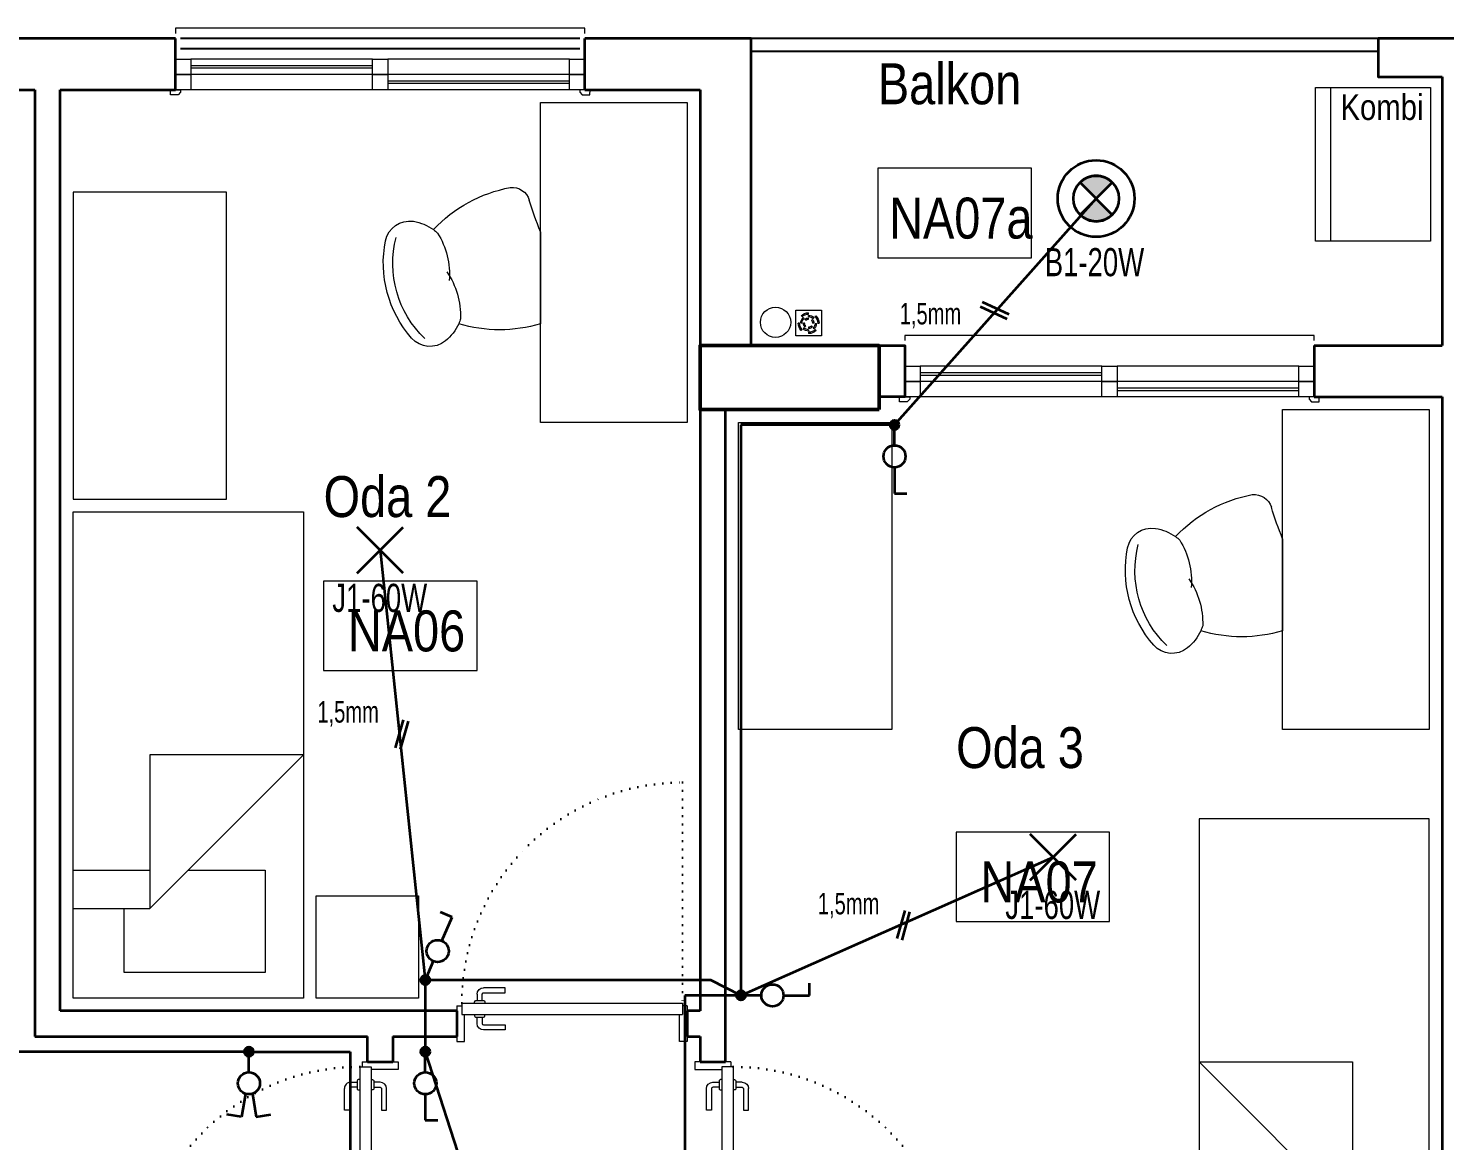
# Model space of a CAD drawing. Header units: millimetres. Extents: x 1852829 to 1882754, y -270850 to -231658.
# Drawn here: x 1861600 to 1862154, y -247252 to -246817 of the extents above; entities that cross this region are included whole.
import ezdxf
from ezdxf.enums import TextEntityAlignment as Align

# ---------------------------------------------------------------- set-up
doc = ezdxf.new("R2010")
doc.units = ezdxf.units.MM
for name, pattern in [('CONTINOUS', [0]), ('CONTINU', [0]), ('DASHED', [0.75, 0.5, -0.25]), ('izdüşüm arka', [3.174999999999999, 0, -3.174999999999999])]:
    doc.linetypes.add(name, pattern=pattern)
for name, color, linetype, lineweight in [('a_ba', 6, 'Continuous', 50), ('a_doğrama', 251, 'Continuous', 20), ('a_duvar', 251, 'Continuous', 35), ('a_görünüş', 32, 'Continuous', 25), ('a_görünüş_ince', 8, 'Continuous', 20), ('a_izdüşüm_arka', 251, 'izdüşüm arka', 30), ('a_not_mahal', 253, 'Continuous', 5), ('a_tefriş', 8, 'Continuous', 20), ('Aydınlatma', 4, 'CONTINOUS', 35), ('m_yib', 65, 'Continuous', 20), ('Priz', 6, 'CONTINOUS', 40), ('Topraklama', 3, 'DASHED', 40)]:
    doc.layers.add(name, color=color, linetype=linetype, lineweight=lineweight)
doc.styles.add('Grupcad', font='arial.ttf', dxfattribs={"width": 0.7})
doc.styles.add('OL', font='tsimplex.shx', dxfattribs={"width": 0.8, "height": 12})
doc.styles.get("Standard").update_dxf_attribs({"font": 'ARIALN.TTF'})

# ---------------------------------------------------------------- blocks, each defined once
blk = doc.blocks.new('K2')
at = {"layer": 'a_doğrama', "color": 251, "linetype": 'Continuous'}
for p, q in [((-12.00000000162981, 90), (-12.00000000162981, 88.09999999962747)), ((-12.00000000162981, 90), (-10.00000000186265, 90)), ((-13.00000000162981, 88.09999999962747), (-13.00000000186265, 1.900000000372529)), ((-13.00000000162981, 88.09999999962747), (-8.500000001862645, 88.09999999962747)), ((-8.500000001862645, 88.09999999962747), (-8.500000001862645, 1.900000000372529)), ((-13.00000000186265, 1.900000000372529), (-8.500000001862645, 1.900000000372529)), ((-12.00000000186265, 0), (-12.00000000186265, 1.900000000372529)), ((-12.00000000186265, 0), (-10.00000000186265, 0))]:
    blk.add_line(p, q, dxfattribs=at)
for points in [[(-1.629814505577087e-09, 90.00000000005821), (1.999999998137355, 90), (1.999999998137355, 87), (-8.500000001862645, 87)], [(0, 0), (2, 0), (2, 3), (-8.500000001862645, 3)]]:
    blk.add_lwpolyline(points, dxfattribs=at)
at = {"layer": 'a_doğrama', "color": 251}
for points in [[(-13.00000000162981, 83.09999999962747), (-13.50000000186265, 83.09999999962747, 0.4142135623730951), (-14.00000000186265, 82.59999999962747), (-14.00000000186265, 79.59999999962747, 0.414213562373095), (-13.50000000162981, 79.09999999968568), (-13.00000000162981, 79.09999999962747)], [(-8.500000001629815, 83.09999999962747), (-8.000000001629815, 83.09999999962747, -0.4142135623730951), (-7.500000001862645, 82.59999999962747), (-7.500000001862645, 79.59999999962747, -0.414213562373095), (-8.000000001629815, 79.09999999962747), (-8.500000001629815, 79.09999999962747)], [(-14.00000000162981, 80.09999999962747), (-16.50000000162981, 80.09999999962747, 0.414213562373095), (-17.00000000162981, 79.59999999962747), (-17.00000000186265, 71.09999999962747), (-19.00000000186265, 71.09999999962747), (-19.00000000186265, 79.59999999962747)], [(-7.500000001862645, 80.09999999956926), (-5.000000001862645, 80.09999999962747, -0.414213562373095), (-4.500000001862645, 79.59999999962747), (-4.500000001862645, 71.09999999962747), (-2.500000001862645, 71.09999999962747), (-2.500000001629815, 79.59999999962747)]]:
    blk.add_lwpolyline(points, format="xyb", dxfattribs=at)
for points in [[(-16.50000000186265, 82.09999999962747), (-14.00000000162981, 82.09999999962747)], [(-5.000000001862645, 82.09999999962747), (-7.500000001862645, 82.09999999962747)]]:
    blk.add_lwpolyline(points, dxfattribs=at)
for centre, start, end in [((-16.50000000186265, 79.59999999962747), 90, 180), ((-5.000000001629815, 79.59999999962747), 0, 90)]:
    blk.add_arc(centre, 2.499999999999999, start, end, dxfattribs=at)
at = {"layer": 'a_izdüşüm_arka', "color": 251}
blk.add_lwpolyline([(-99.20006576180458, 1.900000000372529), (-13.00006576254964, 1.900000000372529)], dxfattribs=at)
blk.add_arc((-13.00006576254964, 1.900000000372529), 86.19999999925494, 89.99995624410063, 180, dxfattribs=at)
blk = doc.blocks.new('160p')
at = {"layer": 'a_doğrama', "color": 251}
for points in [[(-5.999925318639725, -6), (-5.999925318639725, 0), (-11.99992531863973, 0), (-11.99992531863973, -6)], [(7.46813602745533e-05, -6), (7.46813602745533e-05, 0), (-5.999925318639725, 0), (-5.999925318639725, -6)], [(-5.999925318639725, -83), (-5.999925318639725, -77), (-11.99992531863973, -77), (-11.99992531863973, -83)], [(7.46813602745533e-05, -83), (7.46813602745533e-05, -77), (-5.999925318639725, -77), (-5.999925318639725, -83)], [(-5.999925318639725, -160), (-5.999925318639725, -154), (-11.99992531863973, -154), (-11.99992531863973, -160)], [(7.46813602745533e-05, -160), (7.46813602745533e-05, -154), (-5.999925318639725, -154), (-5.999925318639725, -160)]]:
    blk.add_lwpolyline(points, close=True, dxfattribs=at)
for points in [[(2.000037341145799, -1.000074680894613), (2.00014936318621, 1.999925318174064), (0.0001493635354563594, 1.999999999068677), (0, -1.999999998137355), (1.000000001280569, -2.000037338584661), (2.000037341145799, -1.000074680894613)], [(-9.499925318639725, -6), (-9.499925318639725, -77)], [(-8.499925318639725, -6), (-8.499925318639725, -77)], [(-3.499925318639725, -83), (-3.499925318639725, -154)], [(-2.499925318639725, -83), (-2.499925318639725, -154)], [(2.000037341145799, -158.9999253191054), (2.00014936318621, -161.9999253181741), (0.0001493635354563594, -161.9999999990687), (0, -158.0000000018626), (1.000000001280569, -157.9999626614153), (2.000037341145799, -158.9999253191054)]]:
    blk.add_lwpolyline(points, dxfattribs=at)
at = {"layer": 'a_görünüş_ince', "color": 251}
for points in [[(-21.99992531829048, -160), (-23.99992531829048, -160), (-23.99992531805765, 0), (-21.99992531805765, 0)], [(-11.99992531863973, -77), (-11.99992531863973, -6)], [(-5.999925318639725, -77), (-5.999925318639725, -6)], [(-5.999925318639725, -77), (-5.999925318639725, -6)], [(7.46813602745533e-05, -77), (7.46813602745533e-05, -6)], [(-11.99992531863973, -154), (-11.99992531863973, -83)], [(-5.999925318639725, -154), (-5.999925318639725, -83)], [(-5.999925318639725, -154), (-5.999925318639725, -83)], [(7.46813602745533e-05, -154), (7.46813602745533e-05, -83)]]:
    blk.add_lwpolyline(points, dxfattribs=at)
blk = doc.blocks.new('tefriş_yatak tek')
at = {"layer": 'a_tefriş'}
for points in [[(0, -0.4500000000007276), (-1.899999999994179, -0.4499999999825377), (-1.899999999994179, 0.4500000000152795), (7.276000000000001e-12, 0.4499999999970897)], [(-1.899999999994179, -0.4999999999818101), (-1.5, -0.4999999999818101), (-1.5, -0.8999999999832652), (-1.899999999994179, -0.8999999999832652)]]:
    blk.add_lwpolyline(points, close=True, dxfattribs=at)
for points in [[(-1.549999999995634, 0.4500000000080036), (-1.549999999995634, 0.1500000000087311), (-0.9499999999970896, -0.4499999999934517), (-0.9499999999970896, 0.1500000000087311), (-1.549999999995634, 0.1500000000087311)], [(-1.399999999994179, 0.4500000000080036), (-1.399999999994179, 0.1500000000087311)], [(-1.399999999994179, 7.276000000000001e-12), (-1.399999999994179, -0.2999999999919964), (-1.799999999995634, -0.2999999999847205), (-1.799999999995634, 0.2500000000181899), (-1.549999999995634, 0.250000000007276)]]:
    blk.add_lwpolyline(points, dxfattribs=at)
blk = doc.blocks.new('tefriş_sandalye')
at = {"layer": 'a_tefriş'}
blk.add_line((0, -17.97193204984069), (0, 17.97193204984069), dxfattribs=at)
at = {"layer": 'a_tefriş', "extrusion": (0, 0, -1)}
for centre, major_axis, ratio, start_param, end_param in [((43.18287486303598, 17.30047719366848), (6.760212006542563, 6.760212006542566), 0.9999999999999275, 4.815914114188857, 6.347040341211097), ((48.74146834015846, 10.45292807649821), (12.99667295679291, -12.99667295679291), 0.9999999999988621, 2.778399601265729, 3.245117787393993), ((17.00272081233561, -5.732868962921202), (31.41721406745103, -31.41721406745102), 0.9999999999999692, -1.506941292763139, -0.5874538096300875), ((16.00839138403535, -34.32217725366354), (38.67132311283241, 38.67132311283241), 0.9999999999999551, 5.200723096198017, 5.794059864019835), ((48.74146834015846, 10.45292807649821), (12.99667295678365, -12.99667295678364), 0.99999999999815, 2.6645371924789, 2.77839960126549), ((48.74146834015846, 10.45292807649821), (12.99667295678365, -12.99667295678364), 0.99999999999815, 2.6645371924789, 2.77839960126549), ((62.07704428676516, 15.11196062900126), (21.8230740851798, -21.8230740851798), 0.999999999999872, 1.757106745828231, 2.385974519517692), ((62.07704428676516, 15.11196062900126), (21.8230740851798, -21.8230740851798), 0.999999999999872, 1.757106745828231, 2.385974519517692), ((51.19207237288356, -12.59025484323501), (6.760212006539503, -6.760212006539497), 0.9999999999997768, -0.5874538096303814, 0.9436724173930268), ((-153.9916390515864, -79.71366215869784), (117.3146754132853, -117.3146754132853), 0.9999999999995368, -1.166716425964234, -1.087708352891789), ((1.846952122636139, 18.52903357986361), (38.67132311283346, -38.67132311283346), 0.9999999999998272, -0.0344733324385442, 0.6019458158985436), ((52.58218097593635, -3.880806615576148), (12.99667295684863, -12.99667295684863), 0.999999999997, 1.410390603520463, 1.524253012306495), ((52.58218097593635, -3.880806615576148), (12.99667295684863, -12.99667295684863), 0.999999999997, 1.410390603520463, 1.524253012306495), ((52.58218097593635, -3.880806615576148), (12.99667295680965, 12.99667295680965), 0.9999999999994532, 2.514468744187543, 2.981186930314801), ((11.13268793560564, -28.2164516877383), (4.992327757084597, -4.992327757084597), 0.9999999999999302, 0.6873686376137833, 2.053884300698129)]:
    blk.add_ellipse(centre, major_axis=major_axis, ratio=ratio, start_param=start_param, end_param=end_param, dxfattribs=at)
at = {"layer": 'a_tefriş', "extrusion": (0, 0, -0.9999999999999998)}
for centre, major_axis, ratio, start_param, end_param in [((16.91667054221034, -5.533280727453529), (28.83951581086084, 28.83951581086084), 0.9999999999999994, 6.265559887738812, 7.321948975697567), ((16.91667054221034, -5.533280727453529), (28.83951581086084, 28.83951581086084), 0.9999999999999994, 6.265559887738812, 7.321948975697567), ((66.46064479555935, -1.247859190218149), (21.82307408517871, -21.82307408517871), 0.9999999999999848, 1.802815685268583, 2.431683458958088), ((66.46064479555935, -1.247859190218149), (21.82307408517871, -21.82307408517871), 0.9999999999999848, 1.802815685268583, 2.431683458958088)]:
    blk.add_ellipse(centre, major_axis=major_axis, ratio=ratio, start_param=start_param, end_param=end_param, dxfattribs=at)
blk = doc.blocks.new('tefriş_süzgeç')
at = {"layer": 'a_tefriş'}
for p, q in [((4.999999999767168, 0), (-4.999999999767168, 0)), ((-4.999999999767168, 0), (-5.00000000023283, -9.999999999068676)), ((4.999999999767168, -9.999999999068676), (4.999999999767168, 0)), ((-3.624374986393377, -5.061997667886316), (-4.124374985927715, -5.061997668817638)), ((-2.624374985927715, -5.061997667886316), (-3.124374985927715, -5.061997667886316)), ((-2.549553412196473, -2.511978339935012), (-2.898696066995398, -2.154068565527268)), ((-1.960721618304887, -3.338196313462503), (-2.30986427217249, -2.980286539986083)), ((-1.624374985927715, -5.061997667886316), (-2.124374985927715, -5.061997667886316)), ((-1.152982795378193, -3.943617439828813), (-1.502125448780134, -3.585707665421068)), ((-0.157720073460041, -2.526679446673369), (-0.157720073460041, -2.026679447604692)), ((-0.0619976662273985, -1.499620349357428), (-0.0619976662273985, -0.999620350288751)), ((-0.0619976681191474, -2.99962035100907), (-0.0619976685848087, -3.501690010540187)), ((1.042769928695634, -3.957230071537196), (1.396323318826034, -3.603676681406795)), ((1.500379648292437, -5.061997667886316), (2.000379649223759, -5.061997667886316)), ((1.749876709422096, -3.250123291276395), (2.103430098621174, -2.896569899283349)), ((2.456983491079881, -2.543016509152948), (2.810536880744621, -2.189463119022548)), ((2.500379649223759, -5.061997667886316), (3.000379648758098, -5.061997667886316)), ((3.500379649689422, -5.061997667886316), (4.000379649689422, -5.061997666954994)), ((-5.00000000023283, -9.999999999068676), (4.999999999767168, -9.999999999068676)), ((-2.580978826852515, -7.580978826619684), (-2.934532216982915, -7.934532217681407)), ((-1.873872044263407, -6.873872044496237), (-2.227425434859469, -7.227425436489284)), ((-1.166765264002606, -6.166765264235437), (-1.52031865552999, -6.520318654365838)), ((-0.0619976681191474, -6.624374984763563), (-0.0619976676534861, -7.124374984763563)), ((-0.0619976676534861, -7.624374986626207), (-0.0619976681191474, -8.124374986626206)), ((-0.0619976685848087, -8.624374985694885), (-0.0619976681191474, -9.124374986626206)), ((1.056382559938356, -6.152982796542346), (1.4142923343461, -6.502125450409948)), ((1.772202108753845, -6.851268104277551), (2.130111884092912, -7.200410758145153)), ((2.488021658966317, -7.549553413875401), (2.8459314329084, -7.898696067743003))]:
    blk.add_line(p, q, dxfattribs=at)
for centre, radius, start, end in [((-0.0619976681191474, -5.061997667886316), 4.062377317597922, 134.2895954455946, 179.9999999466391), ((-0.0619976681191474, -5.061997667886316), 3.562377317597923, 134.2895954455946, 179.9999999466391), ((-0.0619976681191474, -5.061997667886316), 3.062377317597923, 179.9999999466391, 225.0000000094237), ((-0.0619976681191474, -5.061997667886316), 2.562377317597923, 179.9999999466391, 225.0000000094237), ((-0.3842644772885251, -4.420736038768153), 2.404751406819375, 84.59432072315609, 143.2015872092405), ((-0.0619976681191474, -5.061997667886316), 2.062377317597923, 134.2895954455946, 179.9999999466391), ((-0.1431039219996819, -4.967836399330735), 2.441200708543581, 90.34304790748254, 138.1212251299477), ((-0.0619976681191474, -5.061997667886316), 1.562377317597923, 134.2895954455946, 179.9999999466391), ((-0.0619976681191474, -5.061997667886316), 4.062377317597922, 45.00000000942374, 89.99999997331958), ((-0.0619976681191474, -5.061997667886316), 3.562377317597923, 45.00000000942374, 89.99999997331958), ((-0.0619976681191474, -5.061997667886316), 2.062377317597923, 45.00000000942374, 89.99999997331958), ((-0.0619976681191474, -5.061997667886316), 1.562377317597923, 45.00000000942374, 89.99999997331958), ((-0.0619976681191474, -5.061997667886316), 1.562377317597923, 314.2895954455946, 359.9999999466391), ((-0.0619976681191474, -5.061997667886316), 2.062377317597923, 314.2895954455946, 359.9999999466391), ((-0.0619976681191474, -5.061997667886316), 2.562377317597923, 359.9999999466391, 45.00000000942374), ((-0.0619976681191474, -5.061997667886316), 3.062377317597923, 359.9999999466391, 45.00000000942374), ((-0.0619976681191474, -5.061997667886316), 3.562377317597923, 314.2895954455946, 359.9999999466391), ((-0.0619976681191474, -5.061997667886316), 4.062377317597922, 314.2895954455946, 359.9999999466391), ((-0.0619976681191474, -5.061997667886316), 4.062377317597922, 225.0000000094237, 269.9999999733196), ((-0.0619976681191474, -5.061997667886316), 3.562377317597923, 225.0000000094237, 269.9999999733196), ((-0.0619976681191474, -5.061997667886316), 2.062377317597923, 225.0000000094237, 269.9999999733196), ((-0.0619976681191474, -5.061997667886316), 1.562377317597923, 225.0000000094237, 269.9999999733196), ((-0.0619976681191474, -5.061997667886316), 2.562377317597923, 269.9999999733196, 315.710404554327), ((-0.0619976681191474, -5.061997667886316), 3.062377317597923, 269.9999999733196, 315.710404554327)]:
    blk.add_arc(centre, radius, start, end, dxfattribs=at)
blk = doc.blocks.new('kombi')
at = {"layer": 'a_tefriş', "lineweight": 20}
for p, q in [((-4.751340766903013, 59.99999982936424), (40.24865918117575, 60.0021619629988)), ((-4.748457922134548, -1.013686414808035e-07), (-4.751340766903013, 59.99999982936424)), ((1.251542070880532, 0.0002881831023842096), (1.248659226112068, 60.00028811386437)), ((40.24865918117575, 60.0021619629988), (40.25154202594422, 0.002162032265914604)), ((69.24875934096053, 60.0019962839142), (69.24587649595924, 0.001996353181311861)), ((114.2487592888065, 59.99983415027964), (69.24875934096053, 60.0019962839142)), ((108.2458764510229, 0.0001225040468852967), (108.2487592957914, 60.00012243477977)), ((114.245876444038, -0.0001657804532442242), (114.2487592888065, 59.99983415027964)), ((40.25154202594422, 0.002162032265914604), (-4.748457922134548, -1.013686414808035e-07)), ((69.24587649595924, 0.001996353181311861), (114.245876444038, -0.0001657804532442242))]:
    blk.add_line(p, q, dxfattribs=at)
at = {"layer": 'a_not_mahal'}
for p in [(5.042008734541014, 47.32219275448006), (73.18532747216523, 47.32202707542456)]:
    blk.add_text('Kombi', height=10, dxfattribs=at).set_placement(p)
blk = doc.blocks.new('J1-20W')
at = {"layer": 'Aydınlatma', "color": 1, "linetype": 'CONTINU'}
for p, q in [((9, 9), (-9, -9)), ((-9, 9), (9, -9))]:
    blk.add_line(p, q, dxfattribs=at)
at = {"layer": 'Aydınlatma', "linetype": 'CONTINU', "style": 'Grupcad', "width": 0.7, "flags": 8}
blk.add_attdef('J1-20W', text='', height=11, dxfattribs=at).set_placement((0, 18.74764386721654), align=Align.MIDDLE_CENTER)
blk = doc.blocks.new('B1-20W')
at = {"layer": 'Aydınlatma', "linetype": 'CONTINU'}
h = blk.add_hatch(color=1, dxfattribs=at)
edge = h.paths.add_edge_path()
edge.add_arc((-1.164153218269348e-10, 1.891748979687691e-10), 8.90954544273853, 44.99999999941044, 135.0000000005896)
edge.add_line((-6.300000000046566, 6.299999999959255), (6.300000000046566, -6.30000000007567))
edge.add_arc((-1.164153218269348e-10, -1.891748979687691e-10), 8.90954544273853, 224.9999999994104, 315.0000000005896, ccw=False)
edge.add_line((-6.299999999930151, -6.299999999959255), (6.299999999930151, 6.299999999959255))
at = {"layer": 'Aydınlatma', "color": 1, "linetype": 'CONTINU'}
for p, q in [((-6.300000000046566, 6.299999999959255), (6.300000000046566, -6.30000000007567)), ((6.299999999930151, 6.299999999959255), (-6.299999999930151, -6.299999999959255))]:
    blk.add_line(p, q, dxfattribs=at)
at = {"layer": 'Aydınlatma', "color": 4, "linetype": 'CONTINU'}
blk.add_circle((-2.91038304567337e-11, -2.91038304567337e-11), 15, dxfattribs=at)
at = {"layer": 'Aydınlatma', "color": 1, "linetype": 'CONTINU'}
blk.add_circle((0, -2.91038304567337e-11), 8.909545442950497, dxfattribs=at)
for centre, start, end in [((-1.164153218269348e-10, 1.891748979687691e-10), 44.99999999928148, 135.0000000007185), ((-1.164153218269348e-10, -1.891748979687691e-10), 224.9999999992815, 315.0000000007185)]:
    blk.add_arc(centre, 8.90954544273853, start, end, dxfattribs=at)
at = {"layer": 'Aydınlatma', "linetype": 'CONTINU', "style": 'Grupcad', "width": 0.7, "flags": 8}
blk.add_attdef('B1-20W', text='', height=11, dxfattribs=at).set_placement((-2.91038304567337e-11, 24.9999999999709), align=Align.MIDDLE_CENTER)
blk = doc.blocks.new('KOMUTATOR ANAHTAR')
at = {"layer": 'Aydınlatma', "color": 6, "linetype": 'CONTINU'}
for p, q in [((-2.876584113124409, 17.46272058073373), (-8.55538248429366, 16.51159817440202)), ((-1.361482364300173, 8.416611178297899), (-2.876584113124409, 17.46272058073373)), ((1.361482364300173, 8.416611178297899), (2.876584113124409, 17.46272058073373)), ((2.876584113124409, 17.46272058073373), (8.55538248429366, 16.51159817440202))]:
    blk.add_line(p, q, dxfattribs=at)
blk.add_circle((0, 4.318423200005782), 4.318423200000162, dxfattribs=at)
blk = doc.blocks.new('NORMAL ANAHTAR')
at = {"layer": 'Aydınlatma', "color": 6, "linetype": 'CONTINU'}
for p, q in [((0, 18.75986064848257), (-4.863207719157799, 18.75986064848257)), ((0, 8.636846400011564), (0, 18.75986064848257))]:
    blk.add_line(p, q, dxfattribs=at)
blk.add_circle((0, 4.31842319999123), 4.318423200000162, dxfattribs=at)
blk = doc.blocks.new('BUAT (Enerji)')
at = {"layer": 'Priz', "linetype": 'CONTINU'}
h = blk.add_hatch(color=256, dxfattribs=at)
edge = h.paths.add_edge_path()
edge.add_arc((0, 0), 1.75, 0, 360)
blk.add_circle((0, 0), 1.75, dxfattribs=at)

msp = doc.modelspace()

# ---------------------------------------------------------------- linework, layer by layer
at = {"layer": 'a_ba', "color": 253}
msp.add_lwpolyline([(1861932.710156701, -246966.2790660127), (1861932.710156701, -246941.2790660127), (1861862.710156701, -246941.2790660127), (1861862.710156701, -246966.2790660127)], close=True, dxfattribs=at)
at = {"layer": 'a_duvar'}
for p, q in [((1861657.710156701, -246821.279066012), (1861452.710154484, -246821.279066012)), ((1861882.710156701, -246821.2790660121), (1861817.710156701, -246821.2790660121)), ((1861882.710156701, -246941.279066012), (1861882.710156701, -246821.2790660121)), ((1862197.710156701, -246821.279066012), (1862127.710156701, -246821.279066012)), ((1862152.710156701, -246836.279066012), (1862152.710156701, -246941.2790660121)), ((1861452.710154484, -246841.279066012), (1861602.7101567, -246841.279066012)), ((1861602.7101567, -246841.279066012), (1861602.710156701, -247211.2790660121)), ((1861612.710156701, -247201.2790660121), (1861612.710156701, -246841.279066012)), ((1861612.710156701, -246841.279066012), (1861657.710156701, -246841.279066012)), ((1861817.710156701, -246841.279066012), (1861862.710156701, -246841.279066012)), ((1861862.710156701, -246841.279066012), (1861862.7101567, -247201.2790660121)), ((1861882.710156701, -246941.2790660121), (1861932.710156701, -246941.2790660121)), ((1862102.710156701, -246941.2790660121), (1862152.710156701, -246941.2790660121)), ((1862102.710156701, -246961.2790660121), (1862152.710156701, -246961.2790660121)), ((1862152.710156701, -246961.279066012), (1862152.710156701, -247321.279066012)), ((1861872.710156701, -247221.2789270207), (1861872.710156701, -246966.2790660127)), ((1861767.710156692, -247201.2790660121), (1861612.710156701, -247201.2790660121)), ((1861862.710156701, -247201.2790660121), (1861857.710156701, -247201.2790660121)), ((1861602.710156701, -247211.2790660121), (1861732.710156701, -247211.2790660121)), ((1861732.710156701, -247221.2789270208), (1861732.710156701, -247211.2790660121)), ((1861742.710156701, -247211.2790660121), (1861742.710156701, -247221.2789270208)), ((1861742.710156701, -247211.2790660121), (1861767.710156692, -247211.2790660121)), ((1861857.710156701, -247211.2790660121), (1861862.710156701, -247211.2790660121)), ((1861862.710156701, -247211.2790660121), (1861862.710156701, -247221.2790660034))]:
    msp.add_line(p, q, dxfattribs=at)
for points in [[(1861657.710156701, -246841.279066012), (1861657.710156701, -246821.279066012)], [(1861817.710156701, -246841.279066012), (1861817.710156701, -246821.2790660121)], [(1862127.710156701, -246821.279066012), (1862127.710156701, -246836.279066012), (1862152.710156701, -246836.279066012)], [(1861932.710156701, -246941.2790660121), (1861942.710156701, -246941.2790660121), (1861942.710156701, -246961.2790660121), (1861932.710156701, -246961.2790660121)], [(1862102.710156701, -246941.2790660121), (1862102.710156701, -246961.2790660121)], [(1861767.710156692, -247201.2790660121), (1861767.710156692, -247211.2790660121)], [(1861857.710156701, -247201.2790660121), (1861857.710156701, -247211.2790660121)], [(1861732.7101567, -247221.2789270208), (1861742.7101567, -247221.2789270208)], [(1861862.708905858, -247221.2790660208), (1861872.708905858, -247221.2789270381)]]:
    msp.add_lwpolyline(points, dxfattribs=at)
at = {"layer": 'a_görünüş', "color": 251}
for points in [[(1861815.7101567, -246821.2790659256), (1861659.716330698, -246821.2790723545)], [(1862127.710156701, -246821.279066012), (1861882.710156701, -246821.279066012)], [(1861815.7101567, -246825.2790659267), (1861659.716330698, -246825.2790724369)], [(1862127.710156701, -246826.279066012), (1861882.710156701, -246826.279066012)]]:
    msp.add_lwpolyline(points, dxfattribs=at)
at = {"layer": 'a_not_mahal'}
for points in [[(1861992.210713638, -246871.9619642204), (1861932.210713638, -246871.9619642204), (1861932.210713638, -246906.9619642204), (1861992.210713638, -246906.9619642204)], [(1861775.593699206, -247033.2984058499), (1861715.593699206, -247033.2984058499), (1861715.593699206, -247068.2984058499), (1861775.593699206, -247068.2984058499)], [(1862022.791315922, -247131.4025687724), (1861962.791315922, -247131.4025687724), (1861962.791315922, -247166.4025687724), (1862022.791315922, -247166.4025687724)]]:
    msp.add_lwpolyline(points, close=True, dxfattribs=at)
at = {"layer": 'a_tefriş'}
for points in [[(1861800.366921545, -246846.279066012), (1861857.710178523, -246846.279066012), (1861857.710178524, -246971.2857314085), (1861800.366921545, -246971.2857314085)], [(1861617.710156702, -247001.2790660119), (1861677.710156702, -247001.2790660119), (1861677.710156702, -246881.2790660119), (1861617.710156702, -246881.2790660119)], [(1861937.710156701, -247091.2790660127), (1861877.710156701, -247091.2790660127), (1861877.710156701, -246971.2790660127), (1861937.710156701, -246971.2790660127)], [(1862090.366899722, -246966.2790662019), (1862147.7101567, -246966.2790662019), (1862147.710156701, -247091.2857315984), (1862090.366899722, -247091.2857315984)]]:
    msp.add_lwpolyline(points, close=True, dxfattribs=at)
at = {"layer": 'Aydınlatma'}
for p, q in [((1861938.70992613, -246972.2793205324), (1862017.50851978, -246883.8117439566)), ((1861938.70992613, -246972.2793205324), (1861878.708675285, -246972.2793205324)), ((1861878.708675285, -246972.2793205324), (1861878.708675285, -247195.2777256124)), ((1861737.709926129, -247021.2793196986), (1861755.352799004, -247189.2900160726)), ((1861878.708675285, -247195.2777256124), (1862000.709926129, -247141.2793200854)), ((1861866.989370149, -247189.2788932287), (1861755.352799004, -247189.2900160726)), ((1861755.352799004, -247189.2900160726), (1861755.352799004, -247217.2793196384)), ((1861878.708675285, -247195.2777256124), (1861866.989370149, -247189.2788932287)), ((1861878.708675285, -247195.2777256124), (1861856.709926129, -247195.2799174448)), ((1861856.709926129, -247195.2799174448), (1861856.709926129, -247522.279318392)), ((1861686.39089107, -247217.2793196384), (1861372.709930711, -247217.2793196384)), ((1861686.39089107, -247217.2793196384), (1861725.966659727, -247217.2793196384)), ((1861725.966659727, -247217.2793196384), (1861725.966659727, -247315.791902809)), ((1861755.352799004, -247217.2793196384), (1861802.709926129, -247363.7793196384))]:
    msp.add_line(p, q, dxfattribs=at)
at = {"layer": 'Aydınlatma', "color": 3}
for p, q in [((1861982.682283686, -246930.9247805302), (1861972.313224898, -246926.1274001878)), ((1861983.522082495, -246929.1096392242), (1861973.153023707, -246924.3122588818)), ((1861743.693229642, -247098.5046061598), (1861746.790723831, -247087.5074352493)), ((1861745.61832425, -247099.0468337392), (1861748.715818439, -247088.0496628287)), ((1861939.741427596, -247173.0774050319), (1861942.838921785, -247162.0802341214)), ((1861941.666522205, -247173.6196326113), (1861944.764016394, -247162.6224617008))]:
    msp.add_line(p, q, dxfattribs=at)
at = {"layer": 'Aydınlatma', "color": 6}
for p, q in [((1861938.70992613, -246980.2793205324), (1861938.70992613, -246972.2793205324)), ((1861758.477082994, -247181.9253130331), (1861755.353349378, -247189.2902494414)), ((1861886.708675285, -247195.2777256124), (1861878.708675285, -247195.2777256124)), ((1861686.39089107, -247225.2793196384), (1861686.39089107, -247217.2793196384)), ((1861755.352799004, -247225.2793196384), (1861755.352799004, -247217.2793196384))]:
    msp.add_line(p, q, dxfattribs=at)
at = {"layer": 'm_yib'}
msp.add_circle((1861892.212914939, -246932.1764337981), 5.917362598526119, dxfattribs=at)

# ---------------------------------------------------------------- block references
at = {"layer": 'a_duvar', "xscale": -1, "rotation": 90}
for p in [(1861657.710167612, -246841.2789913307), (1861942.710167612, -246961.2789917214)]:
    msp.add_blockref('160p', p, dxfattribs=at)
at = {"layer": 'a_duvar'}
msp.add_blockref('kombi', (1862107.937831403, -246900.4165326411), dxfattribs=at)
at = {"layer": 'a_izdüşüm_arka', "ltscale": 5, "xscale": -1}
for p, rotation in [((1861857.710295683, -247211.279066013), 90.00079631210939), ((1861862.710156701, -247311.2790660121), 0.0007963121093723657)]:
    msp.add_blockref('K2', p, dxfattribs=dict(at, rotation=rotation))
at = {"layer": 'a_izdüşüm_arka', "ltscale": 5, "rotation": 359.9992036878907}
msp.add_blockref('K2', (1861742.710156701, -247311.2790660122), dxfattribs=at)
at = {"layer": 'a_tefriş', "rotation": 180}
for p in [(1861800.366921545, -246914.747647153), (1862090.366899722, -247034.7476473428)]:
    msp.add_blockref('tefriş_sandalye', p, dxfattribs=at)
at = {"layer": 'a_tefriş', "xscale": -1, "rotation": 270}
msp.add_blockref('tefriş_süzgeç', (1861910.207244367, -246932.4580058059), dxfattribs=at)
at = {"layer": 'a_tefriş'}
for p, xscale, yscale, zscale, rotation in [((1861662.710156702, -247006.2790660127), 100.0000000000011, 100.0000000000011, 100.0000000000011, 90), ((1862102.710156699, -247126.2790660127), -100, 100, 100, 270)]:
    msp.add_blockref('tefriş_yatak tek', p, dxfattribs=dict(at, xscale=xscale, yscale=yscale, zscale=zscale, rotation=rotation))
at = {"layer": 'Aydınlatma', "linetype": 'CONTINU'}
for name, p, rotation in [('NORMAL ANAHTAR', (1861938.70992613, -246980.2793205324), 180), ('NORMAL ANAHTAR', (1861758.477082994, -247181.9253130331), 337.0164579242676), ('NORMAL ANAHTAR', (1861886.708675285, -247195.2777256124), 269.9999999999999), ('KOMUTATOR ANAHTAR', (1861686.39089107, -247225.2793196384), 180), ('NORMAL ANAHTAR', (1861755.352799004, -247225.2793196384), 180)]:
    msp.add_blockref(name, p, dxfattribs=dict(at, rotation=rotation))
at = {"layer": 'Priz', "color": 4, "linetype": 'CONTINU', "rotation": 180}
for p in [(1861938.70992613, -246972.2793205324), (1861755.352799004, -247189.2900160726), (1861878.708675285, -247195.2777256124), (1861686.39089107, -247217.2793196384), (1861755.352799004, -247217.2793196384)]:
    msp.add_blockref('BUAT (Enerji)', p, dxfattribs=at)
at = {"layer": 'Topraklama'}
ref = msp.add_blockref('B1-20W', (1862017.50851978, -246883.8117439564), dxfattribs=dict(at, rotation=180))
ref.add_attrib('B1-20W', 'B1-20W', dxfattribs={"layer": 'Aydınlatma', "linetype": 'CONTINU', "height": 11, "style": 'Grupcad', "width": 0.7, "flags": 8}).set_placement((1862016.841466574, -246908.6691791542), align=Align.MIDDLE_CENTER)
ref = msp.add_blockref('J1-20W', (1861737.709926129, -247021.2793196986), dxfattribs=dict(at, rotation=180))
ref.add_attrib('J1-20W', 'J1-60W', dxfattribs={"layer": 'Aydınlatma', "linetype": 'CONTINU', "height": 11, "style": 'Grupcad', "width": 0.7, "flags": 8}).set_placement((1861737.541849731, -247039.8843987637), align=Align.MIDDLE_CENTER)
ref = msp.add_blockref('J1-20W', (1862000.709926129, -247141.2793200854), dxfattribs=dict(at, rotation=180))
ref.add_attrib('J1-20W', 'J1-60W', dxfattribs={"layer": 'Aydınlatma', "linetype": 'CONTINU', "height": 11, "style": 'Grupcad', "width": 0.7, "flags": 8}).set_placement((1862000.541849731, -247159.8843991504), align=Align.MIDDLE_CENTER)

# ---------------------------------------------------------------- texts
at = {"layer": 'a_not_mahal'}
for s, p in [('Balkon', (1861932.210713638, -246846.9619642207)), ('Oda 2', (1861715.593699206, -247008.2984058501)), ('Oda 3', (1861962.791315922, -247106.4025687726))]:
    msp.add_text(s, height=16, dxfattribs=at).set_placement(p)
for s, p in [('NA07a', (1861964.634817716, -246899.4619643844)), ('NA06', (1861748.017803285, -247060.7984060138)), ('NA07', (1861995.21542, -247158.9025689363))]:
    msp.add_text(s, height=16, rotation=359.9999974912192, dxfattribs=at).set_placement(p, align=Align.CENTER)
at = {"layer": 'Priz', "color": 3, "linetype": 'CONTINU', "style": 'OL', "width": 0.7}
for p in [(1861940.746691848, -246933.0028801498), (1861713.173172943, -247088.6342969998), (1861908.75092544, -247163.5785733042)]:
    msp.add_text('1,5mm', height=8.4, dxfattribs=at).set_placement(p)

doc.saveas('drawing.dxf')
